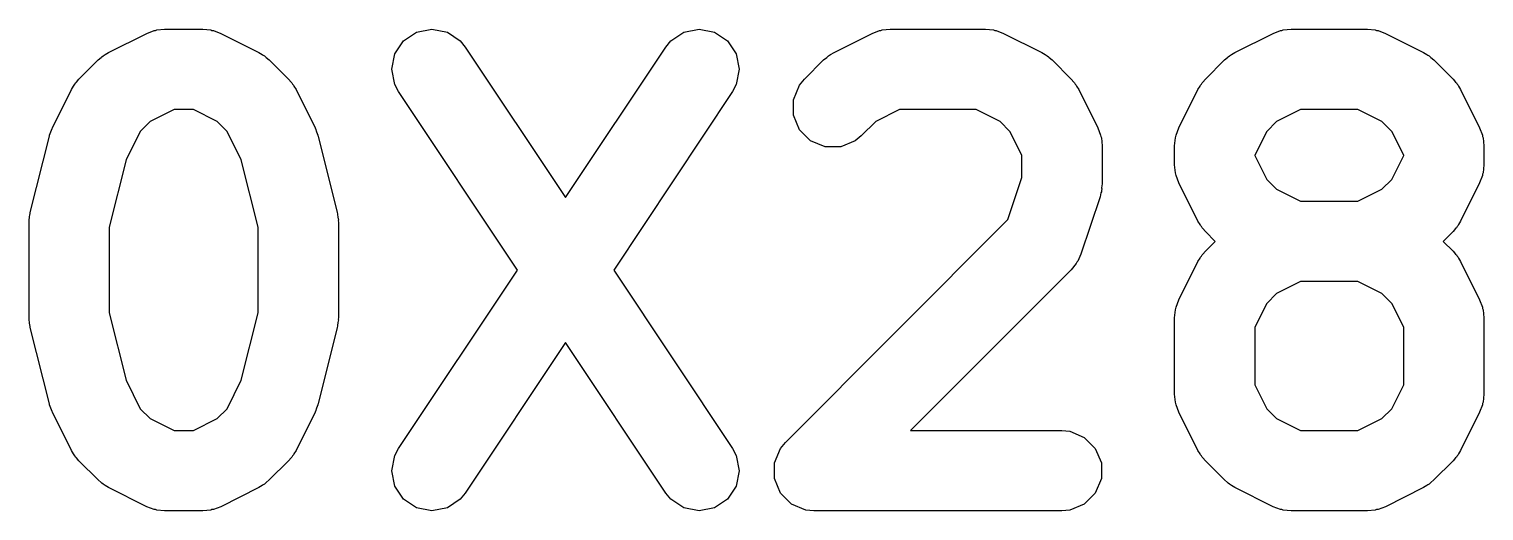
# Model space of a CAD drawing. Extents: x -4.27 to -3.21, y 5.41 to 6.94.
# Drawn here: x -3.735 to -3.5922, y 5.8133 to 5.8605 of the extents above; entities that cross this region are included whole.
import ezdxf

# ---------------------------------------------------------------- set-up
doc = ezdxf.new("R2010")
doc.units = 0
doc.header["$MEASUREMENT"] = 0
doc.layers.add('BLACK', color=7, linetype='CONTINUOUS')

msp = doc.modelspace()

# ---------------------------------------------------------------- linework, layer by layer
at = {"layer": 'BLACK', "linetype": 'CONTINUOUS'}
for p, q in [((-3.72722, 5.85821), (-3.72347, 5.86009)), ((-3.72347, 5.86009), (-3.72275, 5.86036)), ((-3.72275, 5.86036), (-3.72261, 5.86037)), ((-3.72261, 5.86037), (-3.72248, 5.86043)), ((-3.72248, 5.86043), (-3.72171, 5.8605)), ((-3.72171, 5.8605), (-3.71796, 5.8605)), ((-3.71796, 5.8605), (-3.71719, 5.86043)), ((-3.71719, 5.86043), (-3.71706, 5.86037)), ((-3.71706, 5.86037), (-3.71692, 5.86036)), ((-3.71692, 5.86036), (-3.7162, 5.86009)), ((-3.7162, 5.86009), (-3.71245, 5.85821)), ((-3.69824, 5.85935), (-3.69697, 5.86021)), ((-3.69697, 5.86021), (-3.69546, 5.8605)), ((-3.69546, 5.8605), (-3.69395, 5.8602)), ((-3.69395, 5.8602), (-3.69268, 5.85935)), ((-3.672, 5.85935), (-3.67073, 5.8602)), ((-3.67073, 5.8602), (-3.66922, 5.8605)), ((-3.66922, 5.8605), (-3.66771, 5.86021)), ((-3.66771, 5.86021), (-3.66644, 5.85935)), ((-3.65598, 5.85821), (-3.65223, 5.86009)), ((-3.65223, 5.86009), (-3.65151, 5.86036)), ((-3.65151, 5.86036), (-3.65137, 5.86037)), ((-3.65137, 5.86037), (-3.65124, 5.86043)), ((-3.65124, 5.86043), (-3.65047, 5.8605)), ((-3.65047, 5.8605), (-3.64109, 5.8605)), ((-3.64109, 5.8605), (-3.64033, 5.86043)), ((-3.64033, 5.86043), (-3.6402, 5.86037)), ((-3.6402, 5.86037), (-3.64005, 5.86036)), ((-3.64005, 5.86036), (-3.63933, 5.86009)), ((-3.63933, 5.86009), (-3.63558, 5.85821)), ((-3.61661, 5.85821), (-3.61286, 5.86009)), ((-3.61286, 5.86009), (-3.61214, 5.86036)), ((-3.61214, 5.86036), (-3.612, 5.86037)), ((-3.612, 5.86037), (-3.61187, 5.86043)), ((-3.61187, 5.86043), (-3.6111, 5.8605)), ((-3.6111, 5.8605), (-3.6036, 5.8605)), ((-3.6036, 5.8605), (-3.60283, 5.86043)), ((-3.60283, 5.86043), (-3.6027, 5.86037)), ((-3.6027, 5.86037), (-3.60256, 5.86036)), ((-3.60256, 5.86036), (-3.60184, 5.86009)), ((-3.60184, 5.86009), (-3.59809, 5.85821)), ((-3.6991, 5.85808), (-3.69824, 5.85935)), ((-3.69268, 5.85935), (-3.69219, 5.85875)), ((-3.69219, 5.85875), (-3.68234, 5.84398)), ((-3.68234, 5.84398), (-3.67249, 5.85875)), ((-3.67249, 5.85875), (-3.672, 5.85935)), ((-3.66644, 5.85935), (-3.66558, 5.85808)), ((-3.73012, 5.8556), (-3.72824, 5.85748)), ((-3.72824, 5.85748), (-3.72794, 5.85772)), ((-3.72794, 5.85772), (-3.72787, 5.8578)), ((-3.72787, 5.8578), (-3.72775, 5.85788)), ((-3.72775, 5.85788), (-3.72765, 5.85796)), ((-3.72765, 5.85796), (-3.72755, 5.858)), ((-3.72755, 5.858), (-3.72722, 5.85821)), ((-3.71245, 5.85821), (-3.71212, 5.858)), ((-3.71212, 5.858), (-3.71202, 5.85796)), ((-3.71202, 5.85796), (-3.71192, 5.85788)), ((-3.71192, 5.85788), (-3.7118, 5.8578)), ((-3.7118, 5.8578), (-3.71173, 5.85772)), ((-3.71173, 5.85772), (-3.71143, 5.85748)), ((-3.71143, 5.85748), (-3.70955, 5.8556)), ((-3.6994, 5.85657), (-3.6991, 5.85808)), ((-3.66558, 5.85808), (-3.66528, 5.85657)), ((-3.65888, 5.8556), (-3.657, 5.85748)), ((-3.657, 5.85748), (-3.6567, 5.85772)), ((-3.6567, 5.85772), (-3.65663, 5.8578)), ((-3.65663, 5.8578), (-3.65651, 5.85788)), ((-3.65651, 5.85788), (-3.65641, 5.85796)), ((-3.65641, 5.85796), (-3.65631, 5.858)), ((-3.65631, 5.858), (-3.65598, 5.85821)), ((-3.63558, 5.85821), (-3.63525, 5.858)), ((-3.63525, 5.858), (-3.63516, 5.85796)), ((-3.63516, 5.85796), (-3.63505, 5.85788)), ((-3.63505, 5.85788), (-3.63493, 5.8578)), ((-3.63493, 5.8578), (-3.63486, 5.85772)), ((-3.63486, 5.85772), (-3.63456, 5.85748)), ((-3.63456, 5.85748), (-3.63269, 5.8556)), ((-3.61951, 5.8556), (-3.61763, 5.85748)), ((-3.61763, 5.85748), (-3.61733, 5.85772)), ((-3.61733, 5.85772), (-3.61726, 5.8578)), ((-3.61726, 5.8578), (-3.61714, 5.85788)), ((-3.61714, 5.85788), (-3.61704, 5.85796)), ((-3.61704, 5.85796), (-3.61694, 5.858)), ((-3.61694, 5.858), (-3.61661, 5.85821)), ((-3.59809, 5.85821), (-3.59776, 5.858)), ((-3.59776, 5.858), (-3.59766, 5.85796)), ((-3.59766, 5.85796), (-3.59755, 5.85788)), ((-3.59755, 5.85788), (-3.59744, 5.8578)), ((-3.59744, 5.8578), (-3.59737, 5.85772)), ((-3.59737, 5.85772), (-3.59707, 5.85748)), ((-3.59707, 5.85748), (-3.59519, 5.8556)), ((-3.6991, 5.85506), (-3.6994, 5.85657)), ((-3.66528, 5.85657), (-3.66558, 5.85506)), ((-3.73273, 5.85083), (-3.73086, 5.85458)), ((-3.73086, 5.85458), (-3.73065, 5.85491)), ((-3.73065, 5.85491), (-3.73061, 5.855)), ((-3.73061, 5.855), (-3.73052, 5.85511)), ((-3.73052, 5.85511), (-3.73044, 5.85523)), ((-3.73044, 5.85523), (-3.73037, 5.8553)), ((-3.73037, 5.8553), (-3.73012, 5.8556)), ((-3.70955, 5.8556), (-3.7093, 5.8553)), ((-3.7093, 5.8553), (-3.70923, 5.85523)), ((-3.70923, 5.85523), (-3.70915, 5.85511)), ((-3.70915, 5.85511), (-3.70906, 5.855)), ((-3.70906, 5.855), (-3.70902, 5.85491)), ((-3.70902, 5.85491), (-3.70881, 5.85458)), ((-3.70881, 5.85458), (-3.70694, 5.85083)), ((-3.69874, 5.85438), (-3.6991, 5.85506)), ((-3.68707, 5.83688), (-3.69874, 5.85438)), ((-3.66594, 5.85438), (-3.67761, 5.83688)), ((-3.66558, 5.85506), (-3.66594, 5.85438)), ((-3.65995, 5.85358), (-3.65937, 5.855)), ((-3.65937, 5.855), (-3.65888, 5.8556)), ((-3.63269, 5.8556), (-3.63244, 5.8553)), ((-3.63244, 5.8553), (-3.63236, 5.85523)), ((-3.63236, 5.85523), (-3.63229, 5.85511)), ((-3.63229, 5.85511), (-3.6322, 5.855)), ((-3.6322, 5.855), (-3.63216, 5.85491)), ((-3.63216, 5.85491), (-3.63195, 5.85458)), ((-3.63195, 5.85458), (-3.63007, 5.85083)), ((-3.62212, 5.85083), (-3.62024, 5.85458)), ((-3.62024, 5.85458), (-3.62004, 5.85491)), ((-3.62004, 5.85491), (-3.62, 5.855)), ((-3.62, 5.855), (-3.61991, 5.85511)), ((-3.61991, 5.85511), (-3.61983, 5.85523)), ((-3.61983, 5.85523), (-3.61975, 5.8553)), ((-3.61975, 5.8553), (-3.61951, 5.8556)), ((-3.59519, 5.8556), (-3.59494, 5.8553)), ((-3.59494, 5.8553), (-3.59486, 5.85523)), ((-3.59486, 5.85523), (-3.59479, 5.85511)), ((-3.59479, 5.85511), (-3.5947, 5.855)), ((-3.5947, 5.855), (-3.59466, 5.85491)), ((-3.59466, 5.85491), (-3.59445, 5.85458)), ((-3.59445, 5.85458), (-3.59258, 5.85083)), ((-3.65995, 5.85205), (-3.65995, 5.85358)), ((-3.72313, 5.85146), (-3.7241, 5.85048)), ((-3.72078, 5.85263), (-3.72313, 5.85146)), ((-3.71889, 5.85263), (-3.72078, 5.85263)), ((-3.71654, 5.85146), (-3.71889, 5.85263)), ((-3.71557, 5.85048), (-3.71654, 5.85146)), ((-3.65937, 5.85063), (-3.65995, 5.85205)), ((-3.65189, 5.85146), (-3.65331, 5.85003)), ((-3.64954, 5.85263), (-3.65189, 5.85146)), ((-3.64202, 5.85263), (-3.64954, 5.85263)), ((-3.63968, 5.85146), (-3.64202, 5.85263)), ((-3.63871, 5.85048), (-3.63968, 5.85146)), ((-3.61252, 5.85146), (-3.61349, 5.85048)), ((-3.61017, 5.85263), (-3.61252, 5.85146)), ((-3.60453, 5.85263), (-3.61017, 5.85263)), ((-3.60218, 5.85146), (-3.60453, 5.85263)), ((-3.60121, 5.85048), (-3.60218, 5.85146)), ((-3.7349, 5.84252), (-3.73303, 5.85002)), ((-3.73303, 5.85002), (-3.73301, 5.85008)), ((-3.73301, 5.85011), (-3.73288, 5.85043)), ((-3.73301, 5.85008), (-3.73301, 5.85011)), ((-3.73288, 5.85043), (-3.73277, 5.85075)), ((-3.73277, 5.85075), (-3.73275, 5.85077)), ((-3.73275, 5.85077), (-3.73273, 5.85083)), ((-3.7241, 5.85048), (-3.72549, 5.84769)), ((-3.71418, 5.84769), (-3.71557, 5.85048)), ((-3.70694, 5.85083), (-3.70692, 5.85077)), ((-3.70692, 5.85077), (-3.7069, 5.85075)), ((-3.7069, 5.85075), (-3.70679, 5.85043)), ((-3.70679, 5.85043), (-3.70666, 5.85011)), ((-3.70666, 5.85011), (-3.70666, 5.85008)), ((-3.70666, 5.85008), (-3.70664, 5.85002)), ((-3.70664, 5.85002), (-3.70477, 5.84252)), ((-3.65828, 5.84954), (-3.65937, 5.85063)), ((-3.65331, 5.85003), (-3.65391, 5.84954)), ((-3.63753, 5.84814), (-3.63871, 5.85048)), ((-3.63007, 5.85083), (-3.6298, 5.85011)), ((-3.6298, 5.85011), (-3.62979, 5.84997)), ((-3.6224, 5.84997), (-3.62239, 5.85011)), ((-3.62239, 5.85011), (-3.62212, 5.85083)), ((-3.61349, 5.85048), (-3.61466, 5.84814)), ((-3.60004, 5.84814), (-3.60121, 5.85048)), ((-3.59258, 5.85083), (-3.5923, 5.85011)), ((-3.5923, 5.85011), (-3.59229, 5.84997)), ((-3.65686, 5.84896), (-3.65828, 5.84954)), ((-3.65532, 5.84896), (-3.65686, 5.84896)), ((-3.65391, 5.84954), (-3.65532, 5.84896)), ((-3.62979, 5.84997), (-3.62973, 5.84984)), ((-3.62973, 5.84984), (-3.62966, 5.84907)), ((-3.62966, 5.84907), (-3.62966, 5.84532)), ((-3.62253, 5.84907), (-3.62246, 5.84984)), ((-3.62253, 5.84719), (-3.62253, 5.84907)), ((-3.62246, 5.84984), (-3.6224, 5.84997)), ((-3.59229, 5.84997), (-3.59224, 5.84984)), ((-3.59224, 5.84984), (-3.59216, 5.84907)), ((-3.59216, 5.84907), (-3.59216, 5.84719)), ((-3.72549, 5.84769), (-3.72715, 5.84108)), ((-3.71252, 5.84108), (-3.71418, 5.84769)), ((-3.63753, 5.84596), (-3.63753, 5.84814)), ((-3.62246, 5.84642), (-3.62253, 5.84719)), ((-3.61466, 5.84814), (-3.61466, 5.84812)), ((-3.61466, 5.84812), (-3.61349, 5.84577)), ((-3.60121, 5.84577), (-3.60004, 5.84812)), ((-3.60004, 5.84812), (-3.60004, 5.84814)), ((-3.59216, 5.84719), (-3.59224, 5.84642)), ((-3.63891, 5.84182), (-3.63753, 5.84596)), ((-3.6224, 5.84629), (-3.62246, 5.84642)), ((-3.62239, 5.84615), (-3.6224, 5.84629)), ((-3.62212, 5.84543), (-3.62239, 5.84615)), ((-3.61349, 5.84577), (-3.61252, 5.8448)), ((-3.60218, 5.8448), (-3.60121, 5.84577)), ((-3.5923, 5.84615), (-3.59258, 5.84543)), ((-3.59229, 5.84629), (-3.5923, 5.84615)), ((-3.59224, 5.84642), (-3.59229, 5.84629)), ((-3.62977, 5.84445), (-3.62986, 5.84407)), ((-3.62973, 5.84455), (-3.62977, 5.84445)), ((-3.62972, 5.84469), (-3.62973, 5.84455)), ((-3.62969, 5.84483), (-3.62972, 5.84469)), ((-3.62966, 5.84532), (-3.6297, 5.84493)), ((-3.6297, 5.84493), (-3.62969, 5.84483)), ((-3.62024, 5.84168), (-3.62212, 5.84543)), ((-3.61252, 5.8448), (-3.61017, 5.84363)), ((-3.60453, 5.84363), (-3.60218, 5.8448)), ((-3.59258, 5.84543), (-3.59445, 5.84168)), ((-3.62986, 5.84407), (-3.63174, 5.83845)), ((-3.61017, 5.84363), (-3.60453, 5.84363)), ((-3.73502, 5.84176), (-3.73497, 5.84205)), ((-3.73501, 5.8417), (-3.73502, 5.84176)), ((-3.73502, 5.84157), (-3.73501, 5.8417)), ((-3.73502, 5.83219), (-3.73502, 5.84157)), ((-3.73497, 5.84205), (-3.73494, 5.84234)), ((-3.73494, 5.84234), (-3.73492, 5.84239)), ((-3.73492, 5.84239), (-3.7349, 5.84252)), ((-3.70477, 5.84252), (-3.70475, 5.84239)), ((-3.70475, 5.84239), (-3.70472, 5.84234)), ((-3.70472, 5.84234), (-3.7047, 5.84205)), ((-3.7047, 5.84205), (-3.70465, 5.84176)), ((-3.70465, 5.84176), (-3.70466, 5.8417)), ((-3.70466, 5.8417), (-3.70465, 5.84157)), ((-3.70465, 5.84157), (-3.70465, 5.83219)), ((-3.66075, 5.81998), (-3.63891, 5.84182)), ((-3.62004, 5.84135), (-3.62024, 5.84168)), ((-3.59445, 5.84168), (-3.59466, 5.84135)), ((-3.72715, 5.84108), (-3.72715, 5.83268)), ((-3.71252, 5.83268), (-3.71252, 5.84108)), ((-3.62, 5.84126), (-3.62004, 5.84135)), ((-3.61991, 5.84115), (-3.62, 5.84126)), ((-3.61983, 5.84103), (-3.61991, 5.84115)), ((-3.61975, 5.84096), (-3.61983, 5.84103)), ((-3.61951, 5.84066), (-3.61975, 5.84096)), ((-3.61854, 5.83969), (-3.61951, 5.84066)), ((-3.59519, 5.84066), (-3.59616, 5.83969)), ((-3.59494, 5.84096), (-3.59519, 5.84066)), ((-3.59486, 5.84103), (-3.59494, 5.84096)), ((-3.59479, 5.84115), (-3.59486, 5.84103)), ((-3.5947, 5.84126), (-3.59479, 5.84115)), ((-3.59466, 5.84135), (-3.5947, 5.84126)), ((-3.61975, 5.83843), (-3.61951, 5.83873)), ((-3.61951, 5.83873), (-3.61854, 5.83969)), ((-3.59616, 5.83969), (-3.59519, 5.83873)), ((-3.59519, 5.83873), (-3.59494, 5.83843)), ((-3.6322, 5.83751), (-3.63269, 5.83691)), ((-3.63214, 5.83764), (-3.6322, 5.83751)), ((-3.63205, 5.83774), (-3.63214, 5.83764)), ((-3.63174, 5.83845), (-3.63205, 5.83774)), ((-3.62212, 5.83395), (-3.62024, 5.8377)), ((-3.62024, 5.8377), (-3.62004, 5.83803)), ((-3.62004, 5.83803), (-3.62, 5.83813)), ((-3.62, 5.83813), (-3.61991, 5.83824)), ((-3.61991, 5.83824), (-3.61983, 5.83836)), ((-3.61983, 5.83836), (-3.61975, 5.83843)), ((-3.59494, 5.83843), (-3.59486, 5.83836)), ((-3.59486, 5.83836), (-3.59479, 5.83824)), ((-3.59479, 5.83824), (-3.5947, 5.83813)), ((-3.5947, 5.83813), (-3.59466, 5.83803)), ((-3.59466, 5.83803), (-3.59445, 5.8377)), ((-3.59445, 5.8377), (-3.59258, 5.83395)), ((-3.69874, 5.81938), (-3.68707, 5.83688)), ((-3.67761, 5.83688), (-3.66594, 5.81938)), ((-3.63269, 5.83691), (-3.64846, 5.82113)), ((-3.61017, 5.83576), (-3.61252, 5.83458)), ((-3.60453, 5.83576), (-3.61017, 5.83576)), ((-3.60218, 5.83458), (-3.60453, 5.83576)), ((-3.61252, 5.83458), (-3.61349, 5.83361)), ((-3.60121, 5.83361), (-3.60218, 5.83458)), ((-3.62253, 5.83219), (-3.62246, 5.83296)), ((-3.62246, 5.83296), (-3.6224, 5.83309)), ((-3.6224, 5.83309), (-3.62239, 5.83323)), ((-3.62239, 5.83323), (-3.62212, 5.83395)), ((-3.61349, 5.83361), (-3.61466, 5.83126)), ((-3.60004, 5.83126), (-3.60121, 5.83361)), ((-3.59258, 5.83395), (-3.5923, 5.83323)), ((-3.5923, 5.83323), (-3.59229, 5.83309)), ((-3.59229, 5.83309), (-3.59224, 5.83296)), ((-3.59224, 5.83296), (-3.59216, 5.83219)), ((-3.73501, 5.83206), (-3.73502, 5.83219)), ((-3.73502, 5.832), (-3.73501, 5.83206)), ((-3.73497, 5.83172), (-3.73502, 5.832)), ((-3.73494, 5.83143), (-3.73497, 5.83172)), ((-3.72715, 5.83268), (-3.72549, 5.82607)), ((-3.71418, 5.82607), (-3.71252, 5.83268)), ((-3.7047, 5.83172), (-3.70472, 5.83143)), ((-3.70465, 5.832), (-3.7047, 5.83172)), ((-3.70465, 5.83219), (-3.70466, 5.83206)), ((-3.70466, 5.83206), (-3.70465, 5.832)), ((-3.62253, 5.8247), (-3.62253, 5.83219)), ((-3.59216, 5.83219), (-3.59216, 5.8247)), ((-3.73492, 5.83137), (-3.73494, 5.83143)), ((-3.7349, 5.83124), (-3.73492, 5.83137)), ((-3.73303, 5.82374), (-3.7349, 5.83124)), ((-3.70477, 5.83124), (-3.70664, 5.82374)), ((-3.70475, 5.83137), (-3.70477, 5.83124)), ((-3.70472, 5.83143), (-3.70475, 5.83137)), ((-3.61466, 5.83126), (-3.61466, 5.82562)), ((-3.60004, 5.82562), (-3.60004, 5.83126)), ((-3.68234, 5.82978), (-3.69219, 5.81501)), ((-3.67249, 5.81501), (-3.68234, 5.82978)), ((-3.72549, 5.82607), (-3.7241, 5.82328)), ((-3.71557, 5.82328), (-3.71418, 5.82607)), ((-3.62246, 5.82393), (-3.62253, 5.8247)), ((-3.61466, 5.82562), (-3.61349, 5.82328)), ((-3.60121, 5.82328), (-3.60004, 5.82562)), ((-3.59216, 5.8247), (-3.59224, 5.82393)), ((-3.73301, 5.82368), (-3.73303, 5.82374)), ((-3.73301, 5.82366), (-3.73301, 5.82368)), ((-3.73288, 5.82334), (-3.73301, 5.82366)), ((-3.73277, 5.82301), (-3.73288, 5.82334)), ((-3.73275, 5.82299), (-3.73277, 5.82301)), ((-3.73273, 5.82293), (-3.73275, 5.82299)), ((-3.73086, 5.81918), (-3.73273, 5.82293)), ((-3.7241, 5.82328), (-3.72313, 5.82231)), ((-3.71654, 5.82231), (-3.71557, 5.82328)), ((-3.70694, 5.82293), (-3.70881, 5.81918)), ((-3.70692, 5.82299), (-3.70694, 5.82293)), ((-3.7069, 5.82301), (-3.70692, 5.82299)), ((-3.70679, 5.82334), (-3.7069, 5.82301)), ((-3.70666, 5.82366), (-3.70679, 5.82334)), ((-3.70664, 5.82374), (-3.70666, 5.82368)), ((-3.70666, 5.82368), (-3.70666, 5.82366)), ((-3.6224, 5.8238), (-3.62246, 5.82393)), ((-3.62239, 5.82366), (-3.6224, 5.8238)), ((-3.62212, 5.82293), (-3.62239, 5.82366)), ((-3.62024, 5.81918), (-3.62212, 5.82293)), ((-3.61349, 5.82328), (-3.61252, 5.82231)), ((-3.60218, 5.82231), (-3.60121, 5.82328)), ((-3.59258, 5.82293), (-3.59445, 5.81918)), ((-3.5923, 5.82366), (-3.59258, 5.82293)), ((-3.59229, 5.8238), (-3.5923, 5.82366)), ((-3.59224, 5.82393), (-3.59229, 5.8238)), ((-3.72313, 5.82231), (-3.72078, 5.82113)), ((-3.71889, 5.82113), (-3.71654, 5.82231)), ((-3.61252, 5.82231), (-3.61017, 5.82113)), ((-3.60453, 5.82113), (-3.60218, 5.82231)), ((-3.72078, 5.82113), (-3.71889, 5.82113)), ((-3.64846, 5.82113), (-3.6336, 5.82113)), ((-3.6336, 5.82113), (-3.63283, 5.82106)), ((-3.63283, 5.82106), (-3.63141, 5.82047)), ((-3.63141, 5.82047), (-3.63032, 5.81938)), ((-3.61017, 5.82113), (-3.60453, 5.82113)), ((-3.73065, 5.81885), (-3.73086, 5.81918)), ((-3.73061, 5.81876), (-3.73065, 5.81885)), ((-3.73052, 5.81865), (-3.73061, 5.81876)), ((-3.73044, 5.81853), (-3.73052, 5.81865)), ((-3.70915, 5.81865), (-3.70923, 5.81853)), ((-3.70906, 5.81876), (-3.70915, 5.81865)), ((-3.70902, 5.81885), (-3.70906, 5.81876)), ((-3.70881, 5.81918), (-3.70902, 5.81885)), ((-3.6994, 5.81719), (-3.6991, 5.8187)), ((-3.6991, 5.8187), (-3.69874, 5.81938)), ((-3.66594, 5.81938), (-3.66558, 5.8187)), ((-3.66558, 5.8187), (-3.66528, 5.81719)), ((-3.66183, 5.81796), (-3.66124, 5.81938)), ((-3.66124, 5.81938), (-3.66075, 5.81998)), ((-3.63032, 5.81938), (-3.62973, 5.81796)), ((-3.62004, 5.81885), (-3.62024, 5.81918)), ((-3.62, 5.81876), (-3.62004, 5.81885)), ((-3.61991, 5.81865), (-3.62, 5.81876)), ((-3.61983, 5.81853), (-3.61991, 5.81865)), ((-3.59479, 5.81865), (-3.59486, 5.81853)), ((-3.5947, 5.81876), (-3.59479, 5.81865)), ((-3.59466, 5.81885), (-3.5947, 5.81876)), ((-3.59445, 5.81918), (-3.59466, 5.81885)), ((-3.73037, 5.81846), (-3.73044, 5.81853)), ((-3.73012, 5.81816), (-3.73037, 5.81846)), ((-3.72824, 5.81629), (-3.73012, 5.81816)), ((-3.70955, 5.81816), (-3.71143, 5.81629)), ((-3.7093, 5.81846), (-3.70955, 5.81816)), ((-3.70923, 5.81853), (-3.7093, 5.81846)), ((-3.6991, 5.81569), (-3.6994, 5.81719)), ((-3.66528, 5.81719), (-3.66558, 5.81569)), ((-3.66183, 5.81643), (-3.66183, 5.81796)), ((-3.62973, 5.81796), (-3.62973, 5.81643)), ((-3.61975, 5.81846), (-3.61983, 5.81853)), ((-3.61951, 5.81816), (-3.61975, 5.81846)), ((-3.61763, 5.81629), (-3.61951, 5.81816)), ((-3.59519, 5.81816), (-3.59707, 5.81629)), ((-3.59494, 5.81846), (-3.59519, 5.81816)), ((-3.59486, 5.81853), (-3.59494, 5.81846)), ((-3.72794, 5.81604), (-3.72824, 5.81629)), ((-3.72787, 5.81596), (-3.72794, 5.81604)), ((-3.72775, 5.81589), (-3.72787, 5.81596)), ((-3.72765, 5.8158), (-3.72775, 5.81589)), ((-3.72755, 5.81576), (-3.72765, 5.8158)), ((-3.72722, 5.81555), (-3.72755, 5.81576)), ((-3.71212, 5.81576), (-3.71245, 5.81555)), ((-3.71202, 5.8158), (-3.71212, 5.81576)), ((-3.71192, 5.81589), (-3.71202, 5.8158)), ((-3.7118, 5.81596), (-3.71192, 5.81589)), ((-3.71173, 5.81604), (-3.7118, 5.81596)), ((-3.71143, 5.81629), (-3.71173, 5.81604)), ((-3.66124, 5.81501), (-3.66183, 5.81643)), ((-3.62973, 5.81643), (-3.63032, 5.81501)), ((-3.61733, 5.81604), (-3.61763, 5.81629)), ((-3.61726, 5.81596), (-3.61733, 5.81604)), ((-3.61714, 5.81589), (-3.61726, 5.81596)), ((-3.61704, 5.8158), (-3.61714, 5.81589)), ((-3.61694, 5.81576), (-3.61704, 5.8158)), ((-3.61661, 5.81555), (-3.61694, 5.81576)), ((-3.59776, 5.81576), (-3.59809, 5.81555)), ((-3.59766, 5.8158), (-3.59776, 5.81576)), ((-3.59755, 5.81589), (-3.59766, 5.8158)), ((-3.59744, 5.81596), (-3.59755, 5.81589)), ((-3.59737, 5.81604), (-3.59744, 5.81596)), ((-3.59707, 5.81629), (-3.59737, 5.81604)), ((-3.72347, 5.81367), (-3.72722, 5.81555)), ((-3.71245, 5.81555), (-3.7162, 5.81367)), ((-3.69824, 5.81441), (-3.6991, 5.81569)), ((-3.69697, 5.81356), (-3.69824, 5.81441)), ((-3.69268, 5.81442), (-3.69395, 5.81356)), ((-3.69219, 5.81501), (-3.69268, 5.81442)), ((-3.672, 5.81442), (-3.67249, 5.81501)), ((-3.67073, 5.81356), (-3.672, 5.81442)), ((-3.66644, 5.81441), (-3.66771, 5.81356)), ((-3.66558, 5.81569), (-3.66644, 5.81441)), ((-3.66015, 5.81392), (-3.66124, 5.81501)), ((-3.63032, 5.81501), (-3.63141, 5.81392)), ((-3.61286, 5.81367), (-3.61661, 5.81555)), ((-3.59809, 5.81555), (-3.60184, 5.81367)), ((-3.72275, 5.8134), (-3.72347, 5.81367)), ((-3.72261, 5.81339), (-3.72275, 5.8134)), ((-3.72248, 5.81333), (-3.72261, 5.81339)), ((-3.72171, 5.81326), (-3.72248, 5.81333)), ((-3.71796, 5.81326), (-3.72171, 5.81326)), ((-3.71719, 5.81333), (-3.71796, 5.81326)), ((-3.71706, 5.81339), (-3.71719, 5.81333)), ((-3.71692, 5.8134), (-3.71706, 5.81339)), ((-3.7162, 5.81367), (-3.71692, 5.8134)), ((-3.69546, 5.81326), (-3.69697, 5.81356)), ((-3.69395, 5.81356), (-3.69546, 5.81326)), ((-3.66922, 5.81326), (-3.67073, 5.81356)), ((-3.66771, 5.81356), (-3.66922, 5.81326)), ((-3.65874, 5.81333), (-3.66015, 5.81392)), ((-3.65797, 5.81326), (-3.65874, 5.81333)), ((-3.6336, 5.81326), (-3.65797, 5.81326)), ((-3.63283, 5.81333), (-3.6336, 5.81326)), ((-3.63141, 5.81392), (-3.63283, 5.81333)), ((-3.61214, 5.8134), (-3.61286, 5.81367)), ((-3.612, 5.81339), (-3.61214, 5.8134)), ((-3.61187, 5.81333), (-3.612, 5.81339)), ((-3.6111, 5.81326), (-3.61187, 5.81333)), ((-3.6036, 5.81326), (-3.6111, 5.81326)), ((-3.60283, 5.81333), (-3.6036, 5.81326)), ((-3.6027, 5.81339), (-3.60283, 5.81333)), ((-3.60256, 5.8134), (-3.6027, 5.81339)), ((-3.60184, 5.81367), (-3.60256, 5.8134))]:
    msp.add_line(p, q, dxfattribs=at)

doc.saveas('drawing.dxf')
